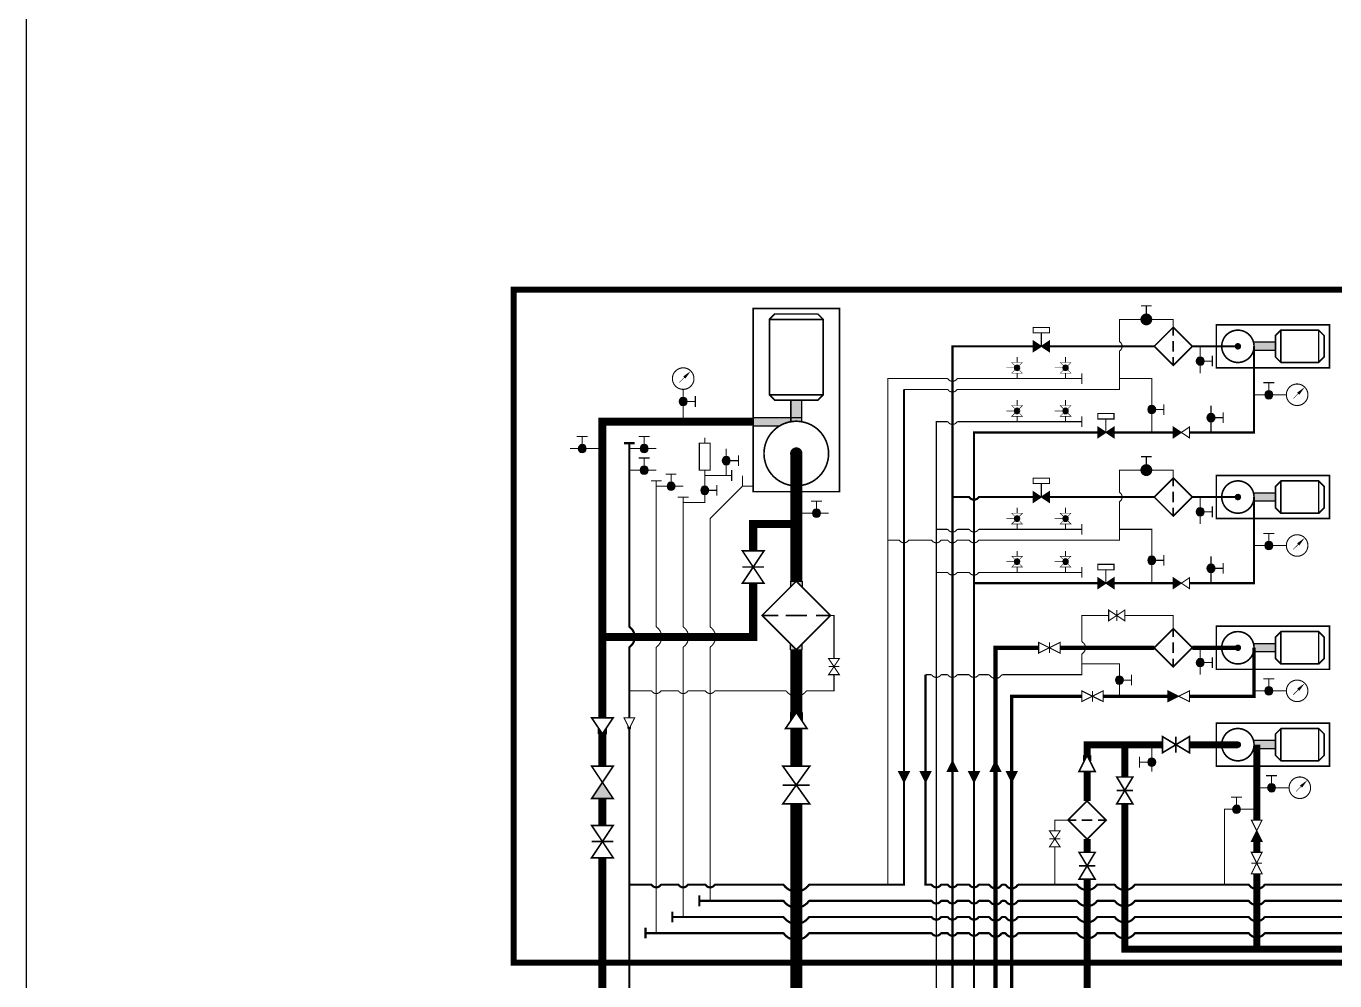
# Model space of a CAD drawing. Header units: millimetres. Extents: x 0 to 2500, y 0 to 1760.
# Drawn here: x 0 to 243, y 708.1 to 885.5 of the extents above; entities that cross this region are included whole.
import ezdxf

# ---------------------------------------------------------------- set-up
doc = ezdxf.new("R2010")
doc.units = ezdxf.units.MM
doc.linetypes.add('ACAD_ISO03W100', pattern=[30, 12, -18])
for name, color, linetype in [('Задвижки 100', 7, 'Continuous'), ('Задвижки 150', 7, 'Continuous'), ('Задвижки 200', 7, 'Continuous'), ('Задвижки 300', 7, 'Continuous'), ('Задвижки 50', 7, 'Continuous'), ('Задвижки 80', 7, 'Continuous'), ('Изм.приб.', 7, 'Continuous'), ('Клапаны 100', 7, 'Continuous'), ('Клапаны 200', 7, 'Continuous'), ('Клапаны 50', 7, 'Continuous'), ('Клапаны 80', 7, 'Continuous'), ('Краны 15', 7, 'Continuous'), ('Краны 25', 7, 'Continuous'), ('Краны пн.прив.50', 7, 'Continuous'), ('Краны шар.ручн.т.10', 7, 'Continuous'), ('Насосы', 7, 'Continuous'), ('Площадки', 7, 'Continuous'), ('Трубы 108', 7, 'Continuous'), ('Трубы 159', 7, 'Continuous'), ('Трубы 219', 7, 'Continuous'), ('Трубы 32', 7, 'Continuous'), ('Трубы 325', 7, 'Continuous'), ('Трубы 57', 7, 'Continuous'), ('Трубы 89', 7, 'Continuous'), ('Фильтры Ф301', 7, 'Continuous'), ('Фильтры Ф303', 7, 'Continuous')]:
    doc.layers.add(name, color=color, linetype=linetype)

# ---------------------------------------------------------------- blocks, each defined once
blk = doc.blocks.new('Кран 15')
at = {"layer": 'Краны 15'}
blk.add_hatch(color=256, dxfattribs=at).paths.add_polyline_path([(-0.75, 0.75, 1), (0.75, 0.75, 1)])
at = {"layer": 'Краны 15', "const_width": 0.2}
for points in [[(-2.25, 1.75), (-2.25, -0.25)], [(-0.75, 0.75), (-2.25, 0.75)]]:
    blk.add_lwpolyline(points, dxfattribs=at)
at = {"layer": 'Краны 15'}
blk.add_lwpolyline([(-0.75, 0.75, 1), (0.75, 0.75, 1), (-0.75, 0.75, 1)], format="xyb", dxfattribs=at)
blk = doc.blocks.new('Заглушка 57')
at = {"layer": 'Трубы 57', "const_width": 0.4}
blk.add_lwpolyline([(0, 1), (0, -1)], dxfattribs=at)
blk = doc.blocks.new('Задвижка 200')
at = {"layer": 'Задвижки 200', "const_width": 0.3}
blk.add_lwpolyline([(6, -2), (6, 2), (0, -2), (0, 2)], close=True, dxfattribs=at)
blk.add_lwpolyline([(3, -2), (3, 2)], dxfattribs=at)
blk = doc.blocks.new('Задвижка 300')
at = {"layer": 'Задвижки 300', "const_width": 0.3}
blk.add_lwpolyline([(7, -2.5), (7, 2.5), (0, -2.5), (0, 2.5)], close=True, dxfattribs=at)
blk.add_lwpolyline([(3.5, 2.5), (3.5, -2.5)], dxfattribs=at)
blk = doc.blocks.new('Фильтр Ф303')
at = {"layer": 'Фильтры Ф303', "const_width": 0.3}
blk.add_lwpolyline([(-6.36, 0), (0, 6.36), (6.36, 0), (0, -6.36)], close=True, dxfattribs=at)
for points in [[(-6.36, 0), (-3.36, 0)], [(-2, 0), (2, 0)], [(3.64, 0), (6.36, 0)]]:
    blk.add_lwpolyline(points, dxfattribs=at)
blk = doc.blocks.new('Клапан 200')
at = {"layer": 'Клапаны 200'}
blk.add_hatch(color=256, dxfattribs=at).paths.add_polyline_path([(3, 0), (0, 2), (0, -2)])
at = {"layer": 'Клапаны 200', "const_width": 0.3}
blk.add_lwpolyline([(6, -2), (6, 2), (0, -2), (0, 2)], close=True, dxfattribs=at)
blk = doc.blocks.new('Изм.приб.')
at = {"layer": 'Изм.приб.', "const_width": 0.2}
blk.add_lwpolyline([(-2, 0, 1), (2, 0, 1), (-2, 0, 0.780776)], format="xyb", dxfattribs=at)
at = {"layer": 'Изм.приб.', "const_width": 0.1}
blk.add_lwpolyline([(0.21, 0.21), (-0.71, -0.71)], dxfattribs=at)
at = {"layer": 'Изм.приб.'}
blk.add_solid([(0.01, 0.41), (1.41, 1.41), (0.41, 0.01)], dxfattribs=at)
blk = doc.blocks.new('Стрелка 57')
at = {"layer": 'Трубы 57'}
h = blk.add_hatch(color=256, dxfattribs=at)
h.paths.add_polyline_path([(0, 0), (0, -1), (2, 0)])
h.paths.add_polyline_path([(0, 1), (0, 0), (2, 0)])
at = {"layer": 'Трубы 57', "const_width": 0.2}
blk.add_lwpolyline([(0, -1), (0, 1), (2, 0)], close=True, dxfattribs=at)
blk = doc.blocks.new('Стрелка 219 п.')
at = {"layer": 'Трубы 219'}
h = blk.add_hatch(color=256, dxfattribs=at)
h.paths.add_polyline_path([(0, -3), (-0.75, -1.875), (-0.75, -3)])
h.paths.add_polyline_path([(0.75, -1.875), (0, -3), (0.75, -3)])
for p, q in [((-0.75, -3), (-0.75, -1.875)), ((0.75, -3), (0.75, -1.875)), ((-0.75, -3), (0.75, -3))]:
    blk.add_line(p, q, dxfattribs=at)
at = {"layer": 'Трубы 219', "const_width": 0.3}
blk.add_lwpolyline([(-2, 0), (2, 0), (0, -3)], close=True, dxfattribs=at)
blk = doc.blocks.new('Стрелка 57 п.')
at = {"layer": 'Трубы 57'}
h = blk.add_hatch(color=256, dxfattribs=at)
h.paths.add_polyline_path([(-0.2, -2), (0, -2), (-0.2, -1.6)])
h.paths.add_polyline_path([(0.2, -1.6), (0, -2), (0.2, -2)])
for p, q in [((-0.2, -2), (-0.2, -1.6)), ((-0.2, -2), (0.2, -2)), ((0.2, -2), (0.2, -1.6))]:
    blk.add_line(p, q, dxfattribs=at)
at = {"layer": 'Трубы 57', "const_width": 0.2}
blk.add_lwpolyline([(-1, 0), (1, 0), (0, -2)], close=True, dxfattribs=at)
blk = doc.blocks.new('Стрелка 325 п.')
at = {"layer": 'Трубы 325'}
h = blk.add_hatch(color=256, dxfattribs=at)
h.paths.add_polyline_path([(1.35, 1.1), (3, 0), (3, 1.1)])
h.paths.add_polyline_path([(3, 0), (1.35, -1.1), (3, -1.1)])
for p, q in [((3, 1.1), (1.35, 1.1)), ((3, 1.1), (3, -1.1)), ((3, -1.1), (1.35, -1.1))]:
    blk.add_line(p, q, dxfattribs=at)
at = {"layer": 'Трубы 325', "const_width": 0.3}
blk.add_lwpolyline([(0, -2), (0, 2), (3, 0)], close=True, dxfattribs=at)
blk = doc.blocks.new('Стрелка 108')
at = {"layer": 'Трубы 108'}
h = blk.add_hatch(color=256, dxfattribs=at)
h.paths.add_polyline_path([(0, 0), (1, 0), (0, 2)])
h.paths.add_polyline_path([(-1, 0), (0, 0), (0, 2)])
at = {"layer": 'Трубы 108', "const_width": 0.2}
blk.add_lwpolyline([(1, 0), (-1, 0), (0, 2)], close=True, dxfattribs=at)
blk = doc.blocks.new('Стрелка 89')
at = {"layer": 'Трубы 57'}
h = blk.add_hatch(color=256, dxfattribs=at)
h.paths.add_polyline_path([(0, 0), (0, -1), (2, 0)])
h.paths.add_polyline_path([(0, 1), (0, 0), (2, 0)])
at = {"layer": 'Трубы 57', "const_width": 0.2}
blk.add_lwpolyline([(0, -1), (0, 1), (2, 0)], close=True, dxfattribs=at)
blk = doc.blocks.new('Задвижка 50')
at = {"layer": 'Задвижки 50', "const_width": 0.2}
blk.add_lwpolyline([(3, -1), (3, 1), (0, -1), (0, 1)], close=True, dxfattribs=at)
blk.add_lwpolyline([(1.5, 1), (1.5, -1)], dxfattribs=at)
blk = doc.blocks.new('Стрелка 159 п.')
at = {"layer": 'Трубы 159'}
h = blk.add_hatch(color=256, dxfattribs=at)
h.paths.add_polyline_path([(-0.65, 3), (-0.65, 2.025), (0, 3)])
h.paths.add_polyline_path([(0.65, 3), (0, 3), (0.65, 2.025)])
for p, q in [((-0.65, 3), (-0.65, 2.025)), ((-0.65, 3), (0.65, 3)), ((0.65, 3), (0.65, 2.025))]:
    blk.add_line(p, q, dxfattribs=at)
at = {"layer": 'Трубы 159', "const_width": 0.3}
blk.add_lwpolyline([(1.5, 0), (-1.5, 0), (0, 3)], close=True, dxfattribs=at)
blk = doc.blocks.new('Кран пн.прив.50')
at = {"layer": 'Краны пн.прив.50'}
h = blk.add_hatch(color=256, dxfattribs=at)
h.paths.add_polyline_path([(0, 1), (0, -1), (1.5, 0)])
h.paths.add_polyline_path([(3, -1), (3, 1), (1.5, 0)])
at = {"layer": 'Краны пн.прив.50', "const_width": 0.2}
for points in [[(0, 2.5), (3, 2.5), (3, 3.5), (0, 3.5)], [(3, -1), (3, 1), (0, -1), (0, 1)]]:
    blk.add_lwpolyline(points, close=True, dxfattribs=at)
blk.add_lwpolyline([(1.5, 2.5), (1.5, 0)], dxfattribs=at)
blk = doc.blocks.new('Кран шар.ручн.т.10')
at = {"layer": 'Краны шар.ручн.т.10'}
h = blk.add_hatch(color=256, dxfattribs=at)
h.paths.add_polyline_path([(1, 0), (1.35, -0.35, 0.198912), (1.5, 0, 0.198912), (1.35, 0.35)])
h.paths.add_polyline_path([(0.65, -0.35, 0.414214), (1.35, -0.35), (1, 0)])
h.paths.add_polyline_path([(0.5, 0, 0.198912), (0.65, -0.35), (1, 0), (0.65, 0.35, 0.198912)])
h.paths.add_polyline_path([(1, 0), (1.35, 0.35, 0.414214), (0.65, 0.35)])
at = {"layer": 'Краны шар.ручн.т.10', "const_width": 0.1}
blk.add_lwpolyline([(0, 1), (0, -1), (2, 1), (2, -1)], close=True, dxfattribs=at)
at = {"layer": 'Краны шар.ручн.т.10'}
blk.add_lwpolyline([(0.5, 0, 1), (1.5, 0, 1), (0.5, 0, 1)], format="xyb", dxfattribs=at)
at = {"layer": 'Краны шар.ручн.т.10', "const_width": 0.1}
blk.add_lwpolyline([(1, 0), (1, 2)], dxfattribs=at)
blk = doc.blocks.new('Кран 25')
blk.add_hatch(color=256).paths.add_polyline_path([(1, 1, 1), (-1, 1, 1)])
at = {"layer": 'Краны 25', "const_width": 0.2}
for points in [[(-2.5, 2), (-2.5, 0)], [(-1, 1), (-2.5, 1)]]:
    blk.add_lwpolyline(points, dxfattribs=at)
blk.add_lwpolyline([(-1, 1, 1), (1, 1, 1), (-1, 1, 0)], format="xyb", dxfattribs=at)
blk = doc.blocks.new('Клапан 50')
at = {"layer": 'Клапаны 50'}
blk.add_hatch(color=256, dxfattribs=at).paths.add_polyline_path([(3, -1), (3, 1), (1.5, 0)])
at = {"layer": 'Клапаны 50', "const_width": 0.2}
blk.add_lwpolyline([(0, 1), (0, -1), (3, 1), (3, -1)], close=True, dxfattribs=at)
blk = doc.blocks.new('Фильтр Ф301')
at = {"layer": 'Фильтры Ф301', "const_width": 0.3}
blk.add_lwpolyline([(-3.54, 0), (0, 3.54), (3.54, 0), (0, -3.54)], close=True, dxfattribs=at)
for points in [[(-3.54, 0), (-2, 0)], [(-1, 0), (1, 0)], [(3.54, 0), (2, 0)]]:
    blk.add_lwpolyline(points, dxfattribs=at)
blk = doc.blocks.new('Задвижка 100')
at = {"layer": 'Задвижки 100', "const_width": 0.2}
blk.add_lwpolyline([(0, -1), (0, 1), (4, -1), (4, 1)], close=True, dxfattribs=at)
blk.add_lwpolyline([(2, 1), (2, -1)], dxfattribs=at)
blk = doc.blocks.new('Задвижка 80')
at = {"layer": 'Задвижки 80', "const_width": 0.2}
blk.add_lwpolyline([(0, -1), (0, 1), (4, -1), (4, 1)], close=True, dxfattribs=at)
blk.add_lwpolyline([(2, 1), (2, -1)], dxfattribs=at)
blk = doc.blocks.new('Клапан 80')
at = {"layer": 'Клапаны 80'}
blk.add_hatch(color=256, dxfattribs=at).paths.add_polyline_path([(2, 0), (0, 1), (0, -1)])
at = {"layer": 'Клапаны 80', "const_width": 0.2}
blk.add_lwpolyline([(0, -1), (0, 1), (4, -1), (4, 1)], close=True, dxfattribs=at)
blk = doc.blocks.new('Задвижка 150')
at = {"layer": 'Задвижки 150', "const_width": 0.3}
blk.add_lwpolyline([(5, -1.5), (0, 1.5), (0, -1.5), (5, 1.5)], close=True, dxfattribs=at)
blk.add_lwpolyline([(2.5, 1.5), (2.5, -1.5)], dxfattribs=at)
blk = doc.blocks.new('Клапан 100')
at = {"layer": 'Клапаны 100'}
blk.add_hatch(color=256, dxfattribs=at).paths.add_polyline_path([(2, 0), (0, 1), (0, -1)])
at = {"layer": 'Клапаны 100', "const_width": 0.2}
blk.add_lwpolyline([(0, -1), (0, 1), (4, -1), (4, 1)], close=True, dxfattribs=at)

msp = doc.modelspace()

# ---------------------------------------------------------------- hatches: boundary and pattern name
at = {"layer": 'Насосы'}
for points in [[(224.5, 826, 1), (225.5, 826, 1)], [(232, 826.75), (227.9, 826.75, -0.063254), (228, 826), (228, 825.25), (232, 825.25)], [(144, 816), (142, 816), (142, 812, -0.08392), (144, 812)], [(144, 806.08, 1), (142, 806.08, 1)], [(224.5, 798, 1), (225.5, 798, 1)], [(232, 798.75), (227.9, 798.75, -0.063254), (228, 798), (228, 797.25), (232, 797.25)], [(224.5, 770, 1), (225.5, 770, 1)], [(232, 770.75), (227.9, 770.75, -0.063254), (228, 770), (228, 769.25), (232, 769.25)], [(224.5, 752, 1), (225.5, 752, 1)], [(232, 752.75), (227.9, 752.75, -0.063254), (228, 752), (228, 751.25), (232, 751.25)]]:
    msp.add_hatch(color=256, dxfattribs=at).paths.add_polyline_path(points)
at = {"layer": 'Трубы 219'}
msp.add_hatch(color=256, dxfattribs=at).paths.add_polyline_path([(139.95, 811.25, -0.091779), (142, 812), (142, 812.75), (135, 812.75), (135, 811.25)])
h = msp.add_hatch(color=256, dxfattribs=at)
h.paths.add_polyline_path([(143, 782.36), (141.9, 782.36), (141.9, 781.26)])
h.paths.add_polyline_path([(144.1, 782.36), (143, 782.36), (144.1, 781.26)])
h.paths.add_polyline_path([(141.9, 770.74), (141.9, 769.64), (143, 769.64)])
h.paths.add_polyline_path([(144.1, 770.74), (143, 769.64), (144.1, 769.64)])

# ---------------------------------------------------------------- linework, layer by layer
msp.add_lwpolyline([(0, 0), (2500, 0), (2500, 1760), (0, 1760)], close=True)
at = {"const_width": 0.2}
msp.add_lwpolyline([(125, 803), (127, 803), (127, 808), (125, 808)], close=True, dxfattribs=at)
at = {"layer": 'Насосы'}
for p, q in [((232, 826.75), (227.9, 826.75)), ((232, 825.25), (227.9, 825.25)), ((232, 798.75), (227.9, 798.75)), ((232, 797.25), (227.9, 797.25)), ((232, 770.75), (227.9, 770.75)), ((232, 769.25), (227.9, 769.25)), ((232, 752.75), (227.9, 752.75)), ((232, 751.25), (227.9, 751.25))]:
    msp.add_line(p, q, dxfattribs=at)
at = {"layer": 'Насосы', "const_width": 0.3}
for points in [[(135, 833), (151, 833), (151, 799), (135, 799)], [(148, 831), (148, 817), (147, 816), (139, 816), (138, 817), (138, 831), (139, 832), (147, 832)], [(221, 830), (242, 830), (242, 822), (221, 822)], [(240, 829), (233, 829), (232, 828), (232, 824), (233, 823), (240, 823), (241, 824), (241, 828)], [(221, 802), (242, 802), (242, 794), (221, 794)], [(240, 801), (233, 801), (232, 800), (232, 796), (233, 795), (240, 795), (241, 796), (241, 800)], [(221, 774), (242, 774), (242, 766), (221, 766)], [(240, 773), (233, 773), (232, 772), (232, 768), (233, 767), (240, 767), (241, 768), (241, 772)], [(221, 756), (242, 756), (242, 748), (221, 748)], [(240, 755), (233, 755), (232, 754), (232, 750), (233, 749), (240, 749), (241, 750), (241, 754)]]:
    msp.add_lwpolyline(points, close=True, dxfattribs=at)
for points in [[(148, 831), (138, 831)], [(233, 829), (233, 823)], [(233, 823), (233, 829)], [(240, 829), (240, 823)], [(148, 817), (138, 817)], [(142, 812), (142, 816)], [(144, 816), (144, 812)], [(233, 801), (233, 795)], [(233, 795), (233, 801)], [(240, 801), (240, 795)], [(233, 773), (233, 767)], [(233, 767), (233, 773)], [(240, 773), (240, 767)], [(233, 755), (233, 749)], [(233, 749), (233, 755)], [(240, 755), (240, 749)]]:
    msp.add_lwpolyline(points, dxfattribs=at)
at = {"layer": 'Насосы'}
for points, const_width in [([(228, 826, 1), (222, 826, 1), (228, 826, 1)], 0.3), ([(224.5, 826, 1), (225.5, 826, 1), (224.5, 826, 0)], 0.2), ([(142, 806.08, 1), (144, 806.08, 1), (142, 806.08, 1)], 0.3), ([(228, 798, 1), (222, 798, 1), (228, 798, 1)], 0.3), ([(224.5, 798, 1), (225.5, 798, 1), (224.5, 798, 0)], 0.2), ([(228, 770, 1), (222, 770, 1), (228, 770, 1)], 0.3), ([(224.5, 770, 1), (225.5, 770, 1), (224.5, 770, 0)], 0.2), ([(228, 752, 1), (222, 752, 1), (228, 752, 1)], 0.3), ([(224.5, 752, 1), (225.5, 752, 1), (224.5, 752, 0)], 0.2)]:
    msp.add_lwpolyline(points, format="xyb", dxfattribs=dict(at, const_width=const_width))
at = {"layer": 'Насосы', "const_width": 0.3}
msp.add_lwpolyline([(149, 806.08, 1), (137, 806.08, 1)], format="xyb", close=True, dxfattribs=at)
at = {"layer": 'Площадки', "const_width": 0.1}
for points in [[(90, 837), (363, 837), (363, 711), (90, 711)], [(362, 712), (91, 712), (91, 836), (362, 836)]]:
    msp.add_lwpolyline(points, close=True, dxfattribs=at)
at = {"layer": 'Площадки', "linetype": 'ACAD_ISO03W100', "ltscale": 1.5, "const_width": 1}
msp.add_lwpolyline([(90.5, 836.5), (362.5, 836.5), (362.5, 711.5), (90.5, 711.5)], close=True, dxfattribs=at)
at = {"layer": 'Трубы 108'}
for points in [[(325, 614, 0.8, 0.8, 0), (233.5, 614, 0.8, 0.8, 0.192582), (233, 613.8, 0.8, 0.8, -0.192582), (231, 613, 0.8, 0.8, -0.192582), (229, 613.8, 0.8, 0.8, 0.192582), (228.5, 614, 0.8, 0.8, 0), (226, 614, 0.8, 0.8, 0.236068), (225.6, 613.8, 0.8, 0.8, -0.236068), (224, 613, 0.8, 0.8, -0.236068), (222.4, 613.8, 0.8, 0.8, 0.236068), (222, 614, 0.8, 0.8, 0), (180, 614, 0.8, 0.8, 0), (180, 676.5, 0.8, 0.8, -0.192582), (180.2, 677, 0.8, 0.8, 0.192582), (181, 679, 0.8, 0.8, 0.192582), (180.2, 681, 0.8, 0.8, -0.192582), (180, 681.5, 0.8, 0.8, 0), (180, 683.5, 0.8, 0.8, -0.192582), (180.2, 684, 0.8, 0.8, 0.192582), (181, 686, 0.8, 0.8, 0.192582), (180.2, 688, 0.8, 0.8, -0.192582), (180, 688.5, 0.8, 0.8, 0), (180, 770, 0.8, 0.8, 0), (188, 770, 0, 0, 0)], [(192, 770, 0.8, 0.8, 0), (209.46, 770, 0, 0, 0)]]:
    msp.add_lwpolyline(points, format="xyseb", dxfattribs=at)
at = {"layer": 'Трубы 108', "const_width": 0.8}
msp.add_lwpolyline([(216.54, 770), (225, 770)], dxfattribs=at)
at = {"layer": 'Трубы 159'}
for points in [[(197, 750, 1.3, 1.3, 0), (197, 752, 1.3, 1.3, 0), (211, 752, 1.3, 1.3, 0)], [(216, 752, 1.3, 1.3, 0), (225, 752, 0, 0, 0)]]:
    msp.add_lwpolyline(points, format="xyseb", dxfattribs=at)
at = {"layer": 'Трубы 159', "const_width": 1.3}
for points in [[(204, 752), (204, 746)], [(228.5, 738), (228.5, 752)], [(197, 741.54), (197, 747)], [(204, 741), (204, 714), (296, 714), (296, 747)], [(197, 732), (197, 734.46)], [(228.5, 732), (228.5, 734)], [(228.5, 714), (228.5, 728)]]:
    msp.add_lwpolyline(points, dxfattribs=at)
msp.add_lwpolyline([(324.5, 619), (233.5, 619, 0.192582), (233, 618.8, -0.192582), (231, 618, -0.192582), (229, 618.8, 0.192582), (228.5, 619), (226.5, 619, 0.192582), (226, 618.8, -0.192582), (224, 618, -0.192582), (222, 618.8, 0.192582), (221.5, 619), (197, 619), (197, 676, -0.140055), (197.2, 676.7, 0.131327), (197.9, 679, 0.131327), (197.2, 681.3, -0.140055), (197, 682), (197, 683, -0.140055), (197.2, 683.7, 0.131327), (197.9, 686, 0.131327), (197.2, 688.3, -0.140055), (197, 689), (197, 727)], format="xyb", dxfattribs=at)
at = {"layer": 'Трубы 219'}
for p, q in [((135, 812.75), (135, 811.25)), ((135, 812.75), (144, 812.75)), ((135, 811.25), (139.95, 811.25))]:
    msp.add_line(p, q, dxfattribs=at)
for points in [[(107, 757, 1.5, 1.5, 0), (107, 812, 1.5, 1.5, 0), (135, 812, 0, 0, 0)], [(107, 748, 1.5, 1.5, 0), (107, 754, 1.5, 1.5, 0)], [(107, 737, 1.5, 1.5, 0), (107, 742, 1.5, 1.5, 0)], [(224, 535, 1.5, 1.5, 0), (224, 540, 1.5, 1.5, -0.140055), (224.2, 540.7, 1.5, 1.5, 0.131327), (224.9, 543, 1.5, 1.5, 0.131327), (224.2, 545.3, 1.5, 1.5, -0.140055), (224, 546, 1.5, 1.5, 0), (224, 679, 1.5, 1.5, 0), (107, 679, 1.5, 1.5, 0), (107, 731, 1.5, 1.5, 0)]]:
    msp.add_lwpolyline(points, format="xyseb", dxfattribs=at)
at = {"layer": 'Трубы 219', "const_width": 1.5}
for points in [[(135, 788), (135, 793), (143, 793)], [(107, 772), (135, 772), (135, 782)]]:
    msp.add_lwpolyline(points, dxfattribs=at)
at = {"layer": 'Трубы 32', "const_width": 0.2}
for points in [[(203, 827), (203, 831), (213, 831), (213, 829.54)], [(184, 823), (184, 824)], [(193, 823), (193, 824)], [(218, 826), (218, 821)], [(184, 820), (184, 821)], [(193, 820), (193, 821)], [(203, 820), (209, 820), (209, 810)], [(122, 812), (122, 818)], [(228, 817), (234, 817)], [(184, 815), (184, 816)], [(193, 815), (193, 816)], [(220, 810), (220, 815)], [(184, 812), (184, 813)], [(193, 812), (193, 813)], [(107, 807), (101, 807)], [(112, 807), (117, 807)], [(126, 808), (126, 809)], [(130, 802), (130, 807)], [(112, 803), (117, 803)], [(122, 797), (126, 797), (126, 803)], [(126, 802), (131, 802)], [(133, 800), (133, 802)], [(203, 799), (203, 803), (213, 803), (213, 801.54)], [(117, 800), (122, 800)], [(133, 800), (135, 800)], [(218, 798), (218, 793)], [(149, 795), (143, 795)], [(184, 795), (184, 796)], [(193, 795), (193, 796)], [(184, 792), (184, 793)], [(193, 792), (193, 793)], [(203, 792), (209, 792), (209, 782)], [(184, 787), (184, 788)], [(193, 787), (193, 788)], [(228, 789), (234, 789)], [(184, 784), (184, 785)], [(193, 784), (193, 785)], [(220, 782), (220, 787)], [(218, 770), (218, 765)], [(196, 767), (203, 767), (203, 761)], [(228, 762), (234, 762)], [(209, 752), (209, 747)], [(228.5, 744), (234.5, 744)], [(228.5, 740), (222.5, 740), (222.5, 726)], [(191, 736), (191, 738), (193.46, 738)], [(191, 726), (191, 733)]]:
    msp.add_lwpolyline(points, dxfattribs=at)
for points in [[(203, 825, -0.236068), (203.1, 825.2, 0.236068), (203.5, 826, 0.236068), (203.1, 826.8, -0.236068), (203, 827)], [(203, 797, -0.236068), (203.1, 797.2, 0.236068), (203.5, 798, 0.236068), (203.1, 798.8, -0.236068), (203, 799)]]:
    msp.add_lwpolyline(points, format="xyb", dxfattribs=at)
at = {"layer": 'Трубы 32'}
for points in [[(163, 818, 0.2, 0.2, 0), (171, 818, 0.2, 0.2, -0.236068), (171.2, 817.9, 0.2, 0.2, 0.236068), (172, 817.5, 0.2, 0.2, 0.236068), (172.8, 817.9, 0.2, 0.2, -0.236068), (173, 818, 0.2, 0.2, 0), (203, 818, 0.2, 0.2, 0), (203, 825, 0, 0, 0)], [(160, 726, 0.2, 0.2, 0), (160, 820, 0.2, 0.2, 0), (171, 820, 0.2, 0.2, -0.236068), (171.2, 819.9, 0.2, 0.2, 0.236068), (172, 819.5, 0.2, 0.2, 0.236068), (172.8, 819.9, 0.2, 0.2, -0.236068), (173, 820, 0.2, 0.2, 0), (196, 820, 0, 0, 0)], [(169, 688, 0.2, 0.2, 0), (169, 812, 0.2, 0.2, 0), (171, 812, 0.2, 0.2, -0.236068), (171.2, 811.9, 0.2, 0.2, 0.236068), (172, 811.5, 0.2, 0.2, 0.236068), (172.8, 811.9, 0.2, 0.2, -0.236068), (173, 812, 0.2, 0.2, 0), (196, 812, 0, 0, 0)], [(127, 723, 0.2, 0.2, 0), (127, 770, 0.2, 0.2, -0.236068), (127.1, 770.2, 0.2, 0.2, 0.236068), (128, 772, 0.2, 0.2, 0.236068), (127.1, 773.8, 0.2, 0.2, -0.236068), (127, 774, 0.2, 0.2, 0), (127, 794, 0.2, 0.2, 0), (133, 800, 0, 0, 0)], [(122, 720, 0.2, 0.2, 0), (122, 770, 0.2, 0.2, -0.236068), (122.1, 770.2, 0.2, 0.2, 0.236068), (123, 772, 0.2, 0.2, 0.236068), (122.1, 773.8, 0.2, 0.2, -0.236068), (122, 774, 0.2, 0.2, 0), (122, 798, 0, 0, 0)], [(160, 790, 0.2, 0.2, 0), (162, 790, 0.2, 0.2, -0.236068), (162.2, 789.9, 0.2, 0.2, 0.236068), (163, 789.5, 0.2, 0.2, 0.236068), (163.8, 789.9, 0.2, 0.2, -0.236068), (164, 790, 0.2, 0.2, 0), (168, 790, 0.2, 0.2, -0.236068), (168.2, 789.9, 0.2, 0.2, 0.236068), (169, 789.5, 0.2, 0.2, 0.236068), (169.8, 789.9, 0.2, 0.2, -0.236068), (170, 790, 0.2, 0.2, 0), (171, 790, 0.2, 0.2, -0.236068), (171.2, 789.9, 0.2, 0.2, 0.236068), (172, 789.5, 0.2, 0.2, 0.236068), (172.8, 789.9, 0.2, 0.2, -0.236068), (173, 790, 0.2, 0.2, 0), (175, 790, 0.2, 0.2, -0.236068), (175.2, 789.9, 0.2, 0.2, 0.236068), (176, 789.5, 0.2, 0.2, 0.236068), (176.8, 789.9, 0.2, 0.2, -0.236068), (177, 790, 0.2, 0.2, 0), (203, 790, 0.2, 0.2, 0), (203, 797, 0, 0, 0)], [(169, 792, 0.2, 0.2, 0), (171, 792, 0.2, 0.2, -0.236068), (171.2, 791.9, 0.2, 0.2, 0.236068), (172, 791.5, 0.2, 0.2, 0.236068), (172.8, 791.9, 0.2, 0.2, -0.236068), (173, 792, 0.2, 0.2, 0), (175, 792, 0.2, 0.2, -0.236068), (175.2, 791.9, 0.2, 0.2, 0.236068), (176, 791.5, 0.2, 0.2, 0.236068), (176.8, 791.9, 0.2, 0.2, -0.236068), (177, 792, 0.2, 0.2, 0), (196, 792, 0, 0, 0)], [(169, 784, 0.2, 0.2, 0), (171, 784, 0.2, 0.2, -0.236068), (171.2, 783.9, 0.2, 0.2, 0.236068), (172, 783.5, 0.2, 0.2, 0.236068), (172.8, 783.9, 0.2, 0.2, -0.236068), (173, 784, 0.2, 0.2, 0), (175, 784, 0.2, 0.2, -0.236068), (175.2, 783.9, 0.2, 0.2, 0.236068), (176, 783.5, 0.2, 0.2, 0.236068), (176.8, 783.9, 0.2, 0.2, -0.236068), (177, 784, 0.2, 0.2, 0), (196, 784, 0, 0, 0)], [(150, 768, 0.2, 0.2, 0), (150, 776, 0.2, 0.2, 0), (149.36, 776, 0, 0, 0)], [(167, 765, 0.2, 0.2, 0), (168, 765, 0.2, 0.2, -0.236068), (168.2, 764.9, 0.2, 0.2, 0.236068), (169, 764.5, 0.2, 0.2, 0.236068), (169.8, 764.9, 0.2, 0.2, -0.236068), (170, 765, 0.2, 0.2, 0), (171, 765, 0.2, 0.2, -0.236068), (171.2, 764.9, 0.2, 0.2, 0.236068), (172, 764.5, 0.2, 0.2, 0.236068), (172.8, 764.9, 0.2, 0.2, -0.236068), (173, 765, 0.2, 0.2, 0), (175, 765, 0.2, 0.2, -0.236068), (175.2, 764.9, 0.2, 0.2, 0.236068), (176, 764.5, 0.2, 0.2, 0.236068), (176.8, 764.9, 0.2, 0.2, -0.236068), (177, 765, 0.2, 0.2, 0), (178.6, 765, 0.2, 0.2, -0.236068), (179, 764.8, 0.2, 0.2, 0.236068), (180, 764.3, 0.2, 0.2, 0.236068), (181, 764.8, 0.2, 0.2, -0.236068), (181.4, 765, 0.2, 0.2, 0), (196, 765, 0.2, 0.2, 0), (196, 768.6, 0.2, 0.2, -0.236068), (196.2, 769, 0.2, 0.2, 0.236068), (196.7, 770, 0.2, 0.2, 0.236068), (196.2, 771, 0.2, 0.2, -0.236068), (196, 771.4, 0.2, 0.2, 0), (196, 776, 0.2, 0.2, 0), (201, 776, 0.2, 0.2, 0)], [(204, 776, 0.2, 0.2, 0), (213, 776, 0.2, 0.2, 0), (213, 773.54, 0, 0, 0)], [(112, 762, 0.2, 0.2, 0), (116, 762, 0.2, 0.2, -0.236068), (116.2, 761.9, 0.2, 0.2, 0.236068), (117, 761.5, 0.2, 0.2, 0.236068), (117.8, 761.9, 0.2, 0.2, -0.236068), (118, 762, 0.2, 0.2, 0), (121, 762, 0.2, 0.2, -0.236068), (121.2, 761.9, 0.2, 0.2, 0.236068), (122, 761.5, 0.2, 0.2, 0.236068), (122.8, 761.9, 0.2, 0.2, -0.236068), (123, 762, 0.2, 0.2, 0), (126, 762, 0.2, 0.2, -0.236068), (126.2, 761.9, 0.2, 0.2, 0.236068), (127, 761.5, 0.2, 0.2, 0.236068), (127.8, 761.9, 0.2, 0.2, -0.236068), (128, 762, 0.2, 0.2, 0), (141, 762, 0.2, 0.2, -0.236068), (141.2, 761.9, 0.2, 0.2, 0.236068), (143, 761, 0.2, 0.2, 0.236068), (144.8, 761.9, 0.2, 0.2, -0.236068), (145, 762, 0.2, 0.2, 0), (150, 762, 0.2, 0.2, 0), (150, 765, 0.2, 0.2, 0)]]:
    msp.add_lwpolyline(points, format="xyseb", dxfattribs=at)
at = {"layer": 'Трубы 325'}
for p, q in [((141.9, 782.36), (141.9, 781.26)), ((141.9, 782.36), (144.1, 782.36)), ((144.1, 782.36), (144.1, 781.26)), ((141.9, 769.64), (141.9, 770.74)), ((144.1, 769.64), (144.1, 770.74)), ((141.9, 769.64), (144.1, 769.64))]:
    msp.add_line(p, q, dxfattribs=at)
msp.add_lwpolyline([(143, 782.36, 2.2, 2.2, 0), (143, 806, 0, 0, 0)], format="xyseb", dxfattribs=at)
at = {"layer": 'Трубы 325', "const_width": 2.2}
for points in [[(143, 758), (143, 769.64)], [(143, 748), (143, 755)], [(231, 543), (231, 686), (143, 686), (143, 741)]]:
    msp.add_lwpolyline(points, dxfattribs=at)
at = {"layer": 'Трубы 57'}
for points in [[(172, 688, 0.4, 0.4, 0), (172, 826, 0.4, 0.4, 0), (187, 826, 0.4, 0.4, 0)], [(190, 826, 0.4, 0.4, 0), (209.46, 826, 0.4, 0.4, 0)], [(216, 810, 0.4, 0.4, 0), (228, 810, 0.4, 0.4, 0), (228, 826, 0, 0, 0)], [(216.54, 826, 0.4, 0.4, 0), (225, 826, 0, 0, 0)], [(112, 726, 0.4, 0.4, 0), (116, 726, 0.4, 0.4, -0.236068), (116.2, 725.9, 0.4, 0.4, 0.236068), (117, 725.5, 0.4, 0.4, 0.236068), (117.8, 725.9, 0.4, 0.4, -0.236068), (118, 726, 0.4, 0.4, 0), (121, 726, 0.4, 0.4, -0.236068), (121.2, 725.9, 0.4, 0.4, 0.236068), (122, 725.5, 0.4, 0.4, 0.236068), (122.8, 725.9, 0.4, 0.4, -0.236068), (123, 726, 0.4, 0.4, 0), (126, 726, 0.4, 0.4, -0.236068), (126.2, 725.9, 0.4, 0.4, 0.236068), (127, 725.5, 0.4, 0.4, 0.236068), (127.8, 725.9, 0.4, 0.4, -0.236068), (128, 726, 0.4, 0.4, 0), (140.5, 726, 0.4, 0.4, -0.236068), (140.7, 725.9, 0.4, 0.4, 0.226986), (143, 724.7, 0.4, 0.4, 0.226986), (145.3, 725.9, 0.4, 0.4, -0.236068), (145.5, 726, 0.4, 0.4, 0), (160, 726, 0.4, 0.4, 0), (163, 726, 0.4, 0.4, 0), (163, 818, 0, 0, 0)], [(150, 537, 0.4, 0.4, 0), (150, 633, 0.4, 0.4, -0.236068), (150.1, 633.2, 0.4, 0.4, 0.236068), (150.5, 634, 0.4, 0.4, 0.236068), (150.1, 634.8, 0.4, 0.4, -0.236068), (150, 635, 0.4, 0.4, 0), (150, 654, 0.4, 0.4, 0), (176, 654, 0.4, 0.4, 0), (176, 677, 0.4, 0.4, -0.236068), (176.1, 677.2, 0.4, 0.4, 0.236068), (177, 679, 0.4, 0.4, 0.236068), (176.1, 680.8, 0.4, 0.4, -0.236068), (176, 681, 0.4, 0.4, 0), (176, 684, 0.4, 0.4, -0.236068), (176.1, 684.2, 0.4, 0.4, 0.236068), (177, 686, 0.4, 0.4, 0.236068), (176.1, 687.8, 0.4, 0.4, -0.236068), (176, 688, 0.4, 0.4, 0), (176, 810, 0.4, 0.4, 0), (199, 810, 0.4, 0.4, 0)], [(202, 810, 0.4, 0.4, 0), (213, 810, 0.4, 0.4, 0)], [(112, 757, 0.4, 0.4, 0), (112, 770, 0.4, 0.4, -0.236068), (112.1, 770.2, 0.4, 0.4, 0.236068), (113, 772, 0.4, 0.4, 0.236068), (112.1, 773.8, 0.4, 0.4, -0.236068), (112, 774, 0.4, 0.4, 0), (112, 808, 0, 0, 0)], [(117, 717, 0.2, 0.2, 0), (117, 770, 0.2, 0.2, -0.236068), (117.1, 770.2, 0.2, 0.2, 0.236068), (118, 772, 0.2, 0.2, 0.236068), (117.1, 773.8, 0.2, 0.2, -0.236068), (117, 774, 0.2, 0.2, 0), (117, 801, 0, 0, 0)], [(172, 798, 0.4, 0.4, 0), (175, 798, 0.4, 0.4, -0.236068), (175.2, 797.9, 0.4, 0.4, 0.236068), (176, 797.5, 0.4, 0.4, 0.236068), (176.8, 797.9, 0.4, 0.4, -0.236068), (177, 798, 0.4, 0.4, 0), (187, 798, 0, 0, 0)], [(190, 798, 0.4, 0.4, 0), (209.46, 798, 0.4, 0.4, 0)], [(216, 782, 0.4, 0.4, 0), (228, 782, 0.4, 0.4, 0), (228, 798, 0, 0, 0)], [(216.54, 798, 0.4, 0.4, 0), (225, 798, 0, 0, 0)], [(202, 782, 0.4, 0.4, 0), (213, 782, 0.4, 0.4, 0)], [(167, 765, 0.4, 0.4, 0), (167, 726, 0.4, 0.4, 0), (168, 726, 0.4, 0.4, -0.236068), (168.2, 725.9, 0.4, 0.4, 0.236068), (169, 725.5, 0.4, 0.4, 0.236068), (169.8, 725.9, 0.4, 0.4, -0.236068), (170, 726, 0.4, 0.4, 0), (171, 726, 0.4, 0.4, -0.236068), (171.2, 725.9, 0.4, 0.4, 0.236068), (172, 725.5, 0.4, 0.4, 0.236068), (172.8, 725.9, 0.4, 0.4, -0.236068), (173, 726, 0.4, 0.4, 0), (175, 726, 0.4, 0.4, -0.236068), (175.2, 725.9, 0.4, 0.4, 0.236068), (176, 725.5, 0.4, 0.4, 0.236068), (176.8, 725.9, 0.4, 0.4, -0.236068), (177, 726, 0.4, 0.4, 0), (178.6, 726, 0.4, 0.4, -0.236068), (179, 725.8, 0.4, 0.4, 0.236068), (180, 725.3, 0.4, 0.4, 0.236068), (181, 725.8, 0.4, 0.4, -0.236068), (181.4, 726, 0.4, 0.4, 0), (181.6, 726, 0.4, 0.4, -0.236068), (182, 725.8, 0.4, 0.4, 0.236068), (183, 725.3, 0.4, 0.4, 0.236068), (184, 725.8, 0.4, 0.4, -0.236068), (184.4, 726, 0.4, 0.4, 0), (195, 726, 0.4, 0.4, -0.236068), (195.2, 725.9, 0.4, 0.4, 0.236068), (197, 725, 0.4, 0.4, 0.236068), (198.8, 725.9, 0.4, 0.4, -0.236068), (199, 726, 0.4, 0.4, 0), (202, 726, 0.4, 0.4, -0.236068), (202.2, 725.9, 0.4, 0.4, 0.236068), (204, 725, 0.4, 0.4, 0.236068), (205.8, 725.9, 0.4, 0.4, -0.236068), (206, 726, 0.4, 0.4, 0), (226.9, 726, 0.4, 0.4, -0.236068), (227.1, 725.9, 0.4, 0.4, 0.236068), (228.5, 725.2, 0.4, 0.4, 0.236068), (229.9, 725.9, 0.4, 0.4, -0.236068), (230.1, 726, 0.4, 0.4, 0), (279, 726, 0.4, 0.4, -0.236068)], [(279, 723, 0.4, 0.4, 0), (230.1, 723, 0.4, 0.4, 0.236068), (229.9, 722.9, 0.4, 0.4, -0.236068), (228.5, 722.2, 0.4, 0.4, -0.236068), (227.1, 722.9, 0.4, 0.4, 0.236068), (226.9, 723, 0.4, 0.4, 0), (206, 723, 0.4, 0.4, 0.236068), (205.8, 722.9, 0.4, 0.4, -0.236068), (204, 722, 0.4, 0.4, -0.236068), (202.2, 722.9, 0.4, 0.4, 0.236068), (202, 723, 0.4, 0.4, 0), (199, 723, 0.4, 0.4, 0.236068), (198.8, 722.9, 0.4, 0.4, -0.236068), (197, 722, 0.4, 0.4, -0.236068), (195.2, 722.9, 0.4, 0.4, 0.236068), (195, 723, 0.4, 0.4, 0), (184.4, 723, 0.4, 0.4, 0.236068), (184, 722.8, 0.4, 0.4, -0.236068), (183, 722.3, 0.4, 0.4, -0.236068), (182, 722.8, 0.4, 0.4, 0.236068), (181.6, 723, 0.4, 0.4, 0), (181.4, 723, 0.4, 0.4, 0.236068), (181, 722.8, 0.4, 0.4, -0.236068), (180, 722.3, 0.4, 0.4, -0.236068), (179, 722.8, 0.4, 0.4, 0.236068), (178.6, 723, 0.4, 0.4, 0), (177, 723, 0.4, 0.4, 0.236068), (176.8, 722.9, 0.4, 0.4, -0.236068), (176, 722.5, 0.4, 0.4, -0.236068), (175.2, 722.9, 0.4, 0.4, 0.236068), (175, 723, 0.4, 0.4, 0), (173, 723, 0.4, 0.4, 0.236068), (172.8, 722.9, 0.4, 0.4, -0.236068), (172, 722.5, 0.4, 0.4, -0.236068), (171.2, 722.9, 0.4, 0.4, 0.236068), (171, 723, 0.4, 0.4, 0), (170, 723, 0.4, 0.4, 0.236068), (169.8, 722.9, 0.4, 0.4, -0.236068), (169, 722.5, 0.4, 0.4, -0.236068), (168.2, 722.9, 0.4, 0.4, 0.236068), (168, 723, 0.4, 0.4, 0), (145.5, 723, 0.4, 0.4, 0.236068), (145.3, 722.9, 0.4, 0.4, -0.226986), (143, 721.7, 0.4, 0.4, -0.226986), (140.7, 722.9, 0.4, 0.4, 0.236068), (140.5, 723, 0.4, 0.4, 0), (125, 723, 0, 0, 0)], [(120, 720, 0.4, 0.4, 0), (140.5, 720, 0.4, 0.4, -0.236068), (140.7, 719.9, 0.4, 0.4, 0.226986), (143, 718.7, 0.4, 0.4, 0.226986), (145.3, 719.9, 0.4, 0.4, -0.236068), (145.5, 720, 0.4, 0.4, 0), (168, 720, 0.4, 0.4, -0.236068), (168.2, 719.9, 0.4, 0.4, 0.236068), (169, 719.5, 0.4, 0.4, 0.236068), (169.8, 719.9, 0.4, 0.4, -0.236068), (170, 720, 0.4, 0.4, 0), (171, 720, 0.4, 0.4, -0.236068), (171.2, 719.9, 0.4, 0.4, 0.236068), (172, 719.5, 0.4, 0.4, 0.236068), (172.8, 719.9, 0.4, 0.4, -0.236068), (173, 720, 0.4, 0.4, 0), (175, 720, 0.4, 0.4, -0.236068), (175.2, 719.9, 0.4, 0.4, 0.236068), (176, 719.5, 0.4, 0.4, 0.236068), (176.8, 719.9, 0.4, 0.4, -0.236068), (177, 720, 0.4, 0.4, 0), (178.6, 720, 0.4, 0.4, -0.236068), (179, 719.8, 0.4, 0.4, 0.236068), (180, 719.3, 0.4, 0.4, 0.236068), (181, 719.8, 0.4, 0.4, -0.236068), (181.4, 720, 0.4, 0.4, 0), (181.6, 720, 0.4, 0.4, -0.236068), (182, 719.8, 0.4, 0.4, 0.236068), (183, 719.3, 0.4, 0.4, 0.236068), (184, 719.8, 0.4, 0.4, -0.236068), (184.4, 720, 0.4, 0.4, 0), (195, 720, 0.4, 0.4, -0.236068), (195.2, 719.9, 0.4, 0.4, 0.236068), (197, 719, 0.4, 0.4, 0.236068), (198.8, 719.9, 0.4, 0.4, -0.236068), (199, 720, 0.4, 0.4, 0), (202, 720, 0.4, 0.4, -0.236068), (202.2, 719.9, 0.4, 0.4, 0.236068), (204, 719, 0.4, 0.4, 0.236068), (205.8, 719.9, 0.4, 0.4, -0.236068), (206, 720, 0.4, 0.4, 0), (226.9, 720, 0.4, 0.4, -0.236068), (227.1, 719.9, 0.4, 0.4, 0.236068), (228.5, 719.2, 0.4, 0.4, 0.236068), (229.9, 719.9, 0.4, 0.4, -0.236068), (230.1, 720, 0.4, 0.4, 0), (279, 720, 0.4, 0.4, -0.236068)], [(115, 717, 0.4, 0.4, 0), (140.5, 717, 0.4, 0.4, -0.236068), (140.7, 716.9, 0.4, 0.4, 0.226986), (143, 715.7, 0.4, 0.4, 0.226986), (145.3, 716.9, 0.4, 0.4, -0.236068), (145.5, 717, 0.4, 0.4, 0), (168, 717, 0.4, 0.4, -0.236068), (168.2, 716.9, 0.4, 0.4, 0.236068), (169, 716.5, 0.4, 0.4, 0.236068), (169.8, 716.9, 0.4, 0.4, -0.236068), (170, 717, 0.4, 0.4, 0), (171, 717, 0.4, 0.4, -0.236068), (171.2, 716.9, 0.4, 0.4, 0.236068), (172, 716.5, 0.4, 0.4, 0.236068), (172.8, 716.9, 0.4, 0.4, -0.236068), (173, 717, 0.4, 0.4, 0), (175, 717, 0.4, 0.4, -0.236068), (175.2, 716.9, 0.4, 0.4, 0.236068), (176, 716.5, 0.4, 0.4, 0.236068), (176.8, 716.9, 0.4, 0.4, -0.236068), (177, 717, 0.4, 0.4, 0), (178.6, 717, 0.4, 0.4, -0.236068), (179, 716.8, 0.4, 0.4, 0.236068), (180, 716.3, 0.4, 0.4, 0.236068), (181, 716.8, 0.4, 0.4, -0.236068), (181.4, 717, 0.4, 0.4, 0), (181.6, 717, 0.4, 0.4, -0.236068), (182, 716.8, 0.4, 0.4, 0.236068), (183, 716.3, 0.4, 0.4, 0.236068), (184, 716.8, 0.4, 0.4, -0.236068), (184.4, 717, 0.4, 0.4, 0), (195, 717, 0.4, 0.4, -0.236068), (195.2, 716.9, 0.4, 0.4, 0.236068), (197, 716, 0.4, 0.4, 0.236068), (198.8, 716.9, 0.4, 0.4, -0.236068), (199, 717, 0.4, 0.4, 0), (202, 717, 0.4, 0.4, -0.236068), (202.2, 716.9, 0.4, 0.4, 0.236068), (204, 716, 0.4, 0.4, 0.236068), (205.8, 716.9, 0.4, 0.4, -0.236068), (206, 717, 0.4, 0.4, 0), (226.9, 717, 0.4, 0.4, -0.236068), (227.1, 716.9, 0.4, 0.4, 0.236068), (228.5, 716.2, 0.4, 0.4, 0.236068), (229.9, 716.9, 0.4, 0.4, -0.236068), (230.1, 717, 0.4, 0.4, 0), (287, 717, 0.4, 0.4, -0.236068)]]:
    msp.add_lwpolyline(points, format="xyseb", dxfattribs=at)
for points, const_width in [([(196, 819), (196, 820), (196, 821)], 0.2), ([(196, 811), (196, 812), (196, 813)], 0.2), ([(131, 801), (131, 802), (131, 803)], 0.2), ([(116, 801), (117, 801), (118, 801)], 0.2), ([(121, 798), (122, 798), (123, 798)], 0.2), ([(196, 791), (196, 792), (196, 793)], 0.2), ([(196, 783), (196, 784), (196, 785)], 0.2), ([(176, 782), (199, 782)], 0.4), ([(112, 704), (112, 755)], 0.4)]:
    msp.add_lwpolyline(points, dxfattribs=dict(at, const_width=const_width))
at = {"layer": 'Трубы 89'}
for points in [[(216, 761, 0.6, 0.6, 0), (228, 761, 0.6, 0.6, 0), (228, 770, 0, 0, 0)], [(183, 702, 0.6, 0.6, 0), (183, 761, 0.6, 0.6, 0), (196, 761, 0.6, 0.6, 0)], [(200, 761, 0.6, 0.6, 0), (212, 761, 0.6, 0.6, 0)]]:
    msp.add_lwpolyline(points, format="xyseb", dxfattribs=at)

# ---------------------------------------------------------------- block references
at = {"layer": 'Задвижки 100'}
msp.add_blockref('Задвижка 100', (188, 770), dxfattribs=at)
at = {"layer": 'Задвижки 100', "rotation": 90}
msp.add_blockref('Задвижка 100', (228.5, 728), dxfattribs=at)
at = {"layer": 'Задвижки 150'}
msp.add_blockref('Задвижка 150', (211, 752), dxfattribs=at)
at = {"layer": 'Задвижки 150', "rotation": 270}
for p in [(204, 746), (197, 732)]:
    msp.add_blockref('Задвижка 150', p, dxfattribs=at)
at = {"layer": 'Задвижки 200', "rotation": 90}
for p in [(135, 782), (107, 731)]:
    msp.add_blockref('Задвижка 200', p, dxfattribs=at)
at = {"layer": 'Задвижки 300', "rotation": 90}
msp.add_blockref('Задвижка 300', (143, 741), dxfattribs=at)
at = {"layer": 'Задвижки 50'}
msp.add_blockref('Задвижка 50', (201, 776), dxfattribs=at)
at = {"layer": 'Задвижки 50', "rotation": 270}
for p in [(150, 768), (191, 736)]:
    msp.add_blockref('Задвижка 50', p, dxfattribs=at)
at = {"layer": 'Задвижки 80'}
msp.add_blockref('Задвижка 80', (196, 761), dxfattribs=at)
at = {"layer": 'Изм.приб.'}
for p in [(122, 820), (236, 817), (236, 789), (236, 762), (236.5, 744)]:
    msp.add_blockref('Изм.приб.', p, dxfattribs=at)
at = {"layer": 'Клапаны 100', "rotation": 90}
msp.add_blockref('Клапан 100', (228.5, 734), dxfattribs=at)
at = {"layer": 'Клапаны 50', "rotation": 180}
for p in [(216, 810), (216, 782)]:
    msp.add_blockref('Клапан 50', p, dxfattribs=at)
at = {"layer": 'Клапаны 80'}
msp.add_blockref('Клапан 80', (212, 761), dxfattribs=at)
at = {"layer": 'Краны 15'}
for name, p, rotation in [('Кран 15', (218, 824), 180), ('Кран 15', (230, 817), 270), ('Кран 15', (122, 816.5), 180), ('Кран 15', (209, 815), 180), ('Кран 15', (220, 813.5), 180), ('Кран 15', (102.5, 807), 270), ('Кран 15', (114, 807), 270), ('Кран 15', (114, 803), 270), ('Кран 15', (130, 805.5), 180), ('Кран 15', (119, 800), 270), ('Кран 15', (126, 800), 180), ('Кран 15', (146, 795), 270), ('Кран 15', (218, 796), 180), ('Кран 15', (230, 789), 270), ('Кран 15', (209, 787), 180), ('Кран 15', (220, 785.5), 180), ('Кран 15', (218, 768), 180), ('Кран 15', (203, 764.75), 180), ('Кран 15', (230, 762), 270), ('Стрелка 57', (172, 747), 90), ('Клапан 200', (107, 742), 90), ('Стрелка 57', (163, 747), 270), ('Стрелка 57', (167, 747), 270), ('Стрелка 57', (176, 747), 270), ('Кран 15', (230.5, 744), 270)]:
    msp.add_blockref(name, p, dxfattribs=dict(at, rotation=rotation))
at = {"layer": 'Краны 25', "rotation": 270}
for p in [(207, 831), (207, 803)]:
    msp.add_blockref('Кран 25', p, dxfattribs=at)
at = {"layer": 'Краны пн.прив.50'}
for p in [(187, 826), (199, 810), (187, 798), (199, 782)]:
    msp.add_blockref('Кран пн.прив.50', p, dxfattribs=at)
at = {"layer": 'Краны шар.ручн.т.10', "rotation": 90}
for p in [(184, 821), (193, 821), (184, 813), (193, 813), (184, 793), (193, 793), (184, 785), (193, 785)]:
    msp.add_blockref('Кран шар.ручн.т.10', p, dxfattribs=at)
at = {"layer": 'Трубы 108'}
msp.add_blockref('Стрелка 108', (180, 747), dxfattribs=at)
at = {"layer": 'Трубы 159'}
msp.add_blockref('Стрелка 159 п.', (197, 747), dxfattribs=at)
at = {"layer": 'Трубы 219'}
msp.add_blockref('Стрелка 219 п.', (107, 757), dxfattribs=at)
at = {"layer": 'Трубы 325', "rotation": 90}
msp.add_blockref('Стрелка 325 п.', (143, 755), dxfattribs=at)
at = {"layer": 'Трубы 57', "rotation": 270}
msp.add_blockref('Заглушка 57', (112, 808), dxfattribs=at)
at = {"layer": 'Трубы 57'}
for name, p in [('Стрелка 57 п.', (112, 757)), ('Заглушка 57', (125, 723)), ('Заглушка 57', (120, 720)), ('Заглушка 57', (115, 717))]:
    msp.add_blockref(name, p, dxfattribs=at)
at = {"layer": 'Трубы 89', "rotation": 270}
msp.add_blockref('Стрелка 89', (183, 747), dxfattribs=at)
at = {"layer": 'Фильтры Ф301', "rotation": 270}
for name, p in [('Фильтр Ф301', (213, 826)), ('Фильтр Ф301', (213, 798)), ('Фильтр Ф301', (213, 770)), ('Кран 15', (224, 740))]:
    msp.add_blockref(name, p, dxfattribs=at)
at = {"layer": 'Фильтры Ф301'}
for name, p in [('Кран 15', (209, 748)), ('Фильтр Ф301', (197, 738))]:
    msp.add_blockref(name, p, dxfattribs=at)
at = {"layer": 'Фильтры Ф303'}
msp.add_blockref('Фильтр Ф303', (143, 776), dxfattribs=at)

doc.saveas('drawing.dxf')
